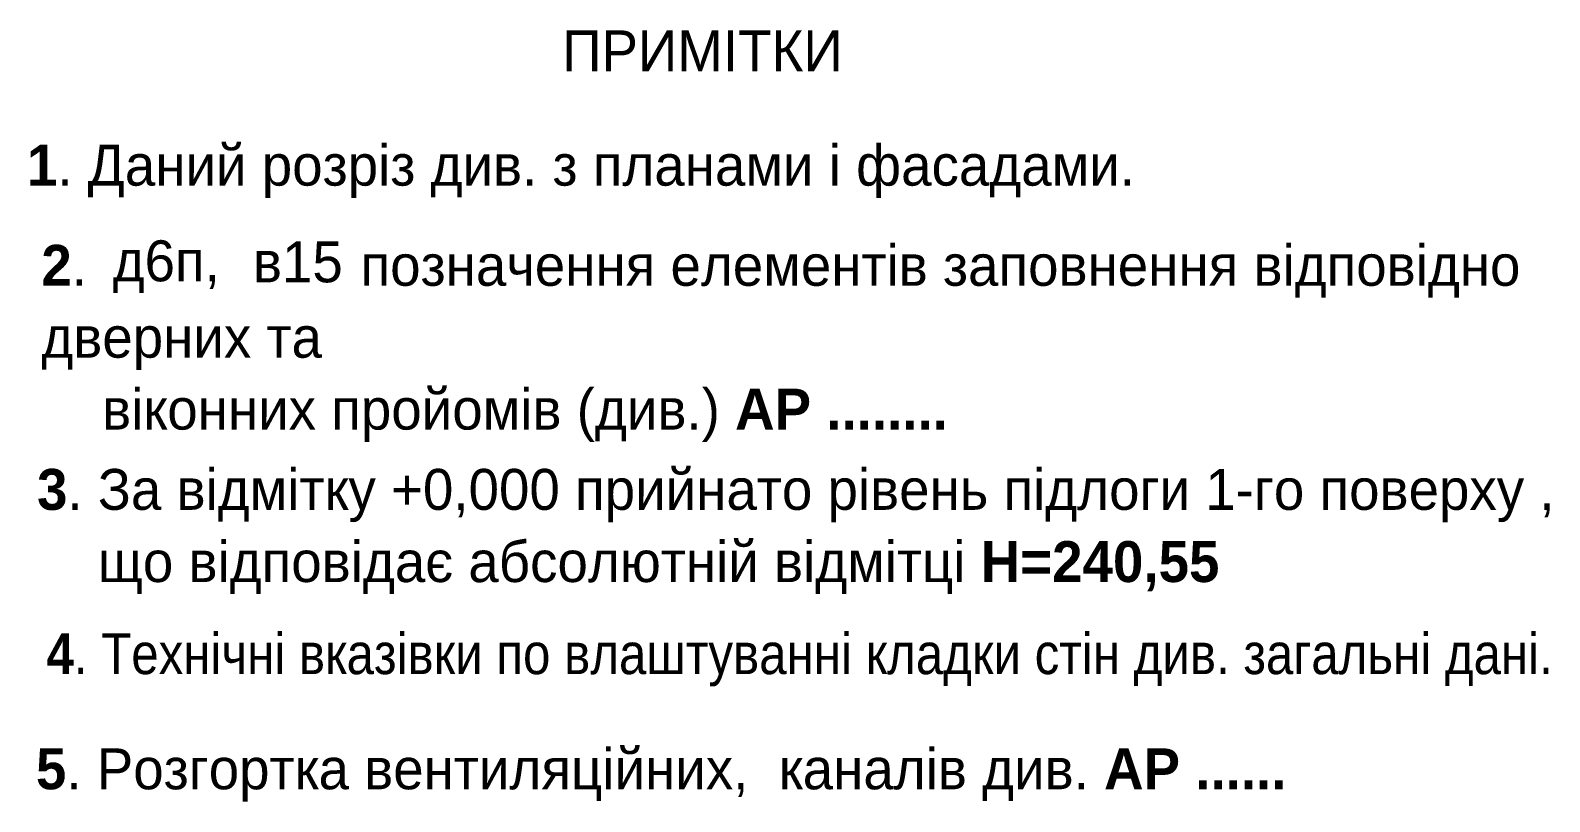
# Model space of a CAD drawing. Extents: x -464571 to -430223, y -12741 to 36790.
# Drawn here: x -464571 to -453431, y -12741 to -7084 of the extents above; entities that cross this region are included whole.
import ezdxf

# ---------------------------------------------------------------- set-up
doc = ezdxf.new("R2010")
doc.units = 0
doc.header["$MEASUREMENT"] = 0
doc.layers.add('0_Ном_пера__3', color=7, linetype='Continuous', lineweight=18, true_color=0xdd5800)
doc.layers.add('Text blocks_Ном_пера__1', color=7, linetype='Continuous', lineweight=13)
doc.styles.add('СГЕНЕРИР_СТИЛЬ_3', font='GOTHIC.TTF')

msp = doc.modelspace()

# ---------------------------------------------------------------- texts
at = {"layer": '0_Ном_пера__3', "linetype": 'Continuous', "char_height": 300, "attachment_point": 1, "style": 'СГЕНЕРИР_СТИЛЬ_3'}
for s, insert in [('{д6п,}', (-463968.1, -8624.4)), ('{в15}', (-462939.5, -8632))]:
    msp.add_mtext(s, dxfattribs=dict(at, insert=insert))
at = {"layer": 'Text blocks_Ном_пера__1', "linetype": 'Continuous', "char_height": 300, "attachment_point": 4, "style": 'СГЕНЕРИР_СТИЛЬ_3'}
for s, insert in [('{ПРИМІТКИ  }', (-460671.6, -7234.1)), ('\\A1;{\\fCentury Gothic|b1|i0|c204|p34;1\\fCentury Gothic|b0|i0|c204|p34;. Даний розріз див. з планами і фасадами.}', (-464596.7, -8118.1)), ('\\A1;{\\W0.900000x;\\fCentury Gothic|b1|i0|c204|p34;4\\fCentury Gothic|b0|i0|c204|p34;. Технічні вказівки по влаштуванні кладки стін див. загальні дані.}', (-464453.3, -11700.9)), ('\\A1;{\\fCentury Gothic|b1|i0|c204|p34;5\\fCentury Gothic|b0|i0|c204|p34;. Розгортка вентиляційних,  каналів див. \\fCentury Gothic|b1|i0|c204|p34;АР ......}', (-464530.7, -12545.3))]:
    msp.add_mtext(s, dxfattribs=dict(at, insert=insert))
at = {"layer": 'Text blocks_Ном_пера__1', "linetype": 'Continuous', "insert": (-464491.2, -9380), "char_height": 300, "width": 11186.846, "attachment_point": 4, "line_spacing_factor": 1.054475, "style": 'СГЕНЕРИР_СТИЛЬ_3'}
msp.add_mtext('\\A1;{\\fCentury Gothic|b1|i0|c204|p34;2\\fCentury Gothic|b0|i0|c204|p34;.                  позначення елементів заповнення відповідно дверних та\\P    віконних пройомів (див.) \\fCentury Gothic|b1|i0|c204|p34;АР ........}', dxfattribs=at)
at = {"layer": 'Text blocks_Ном_пера__1', "linetype": 'Continuous', "insert": (-464522.5, -10758.9), "char_height": 300, "attachment_point": 4, "line_spacing_factor": 1.059383, "style": 'СГЕНЕРИР_СТИЛЬ_3'}
msp.add_mtext('\\A1;{\\fCentury Gothic|b1|i0|c204|p34;3\\fCentury Gothic|b0|i0|c204|p34;. За відмітку +0,000 прийнато рівень підлоги 1-го поверху ,\\P    що відповідає абсолютній відмітці \\fCentury Gothic|b1|i0|c204|p34;Н=240,55}', dxfattribs=at)

doc.saveas('drawing.dxf')
